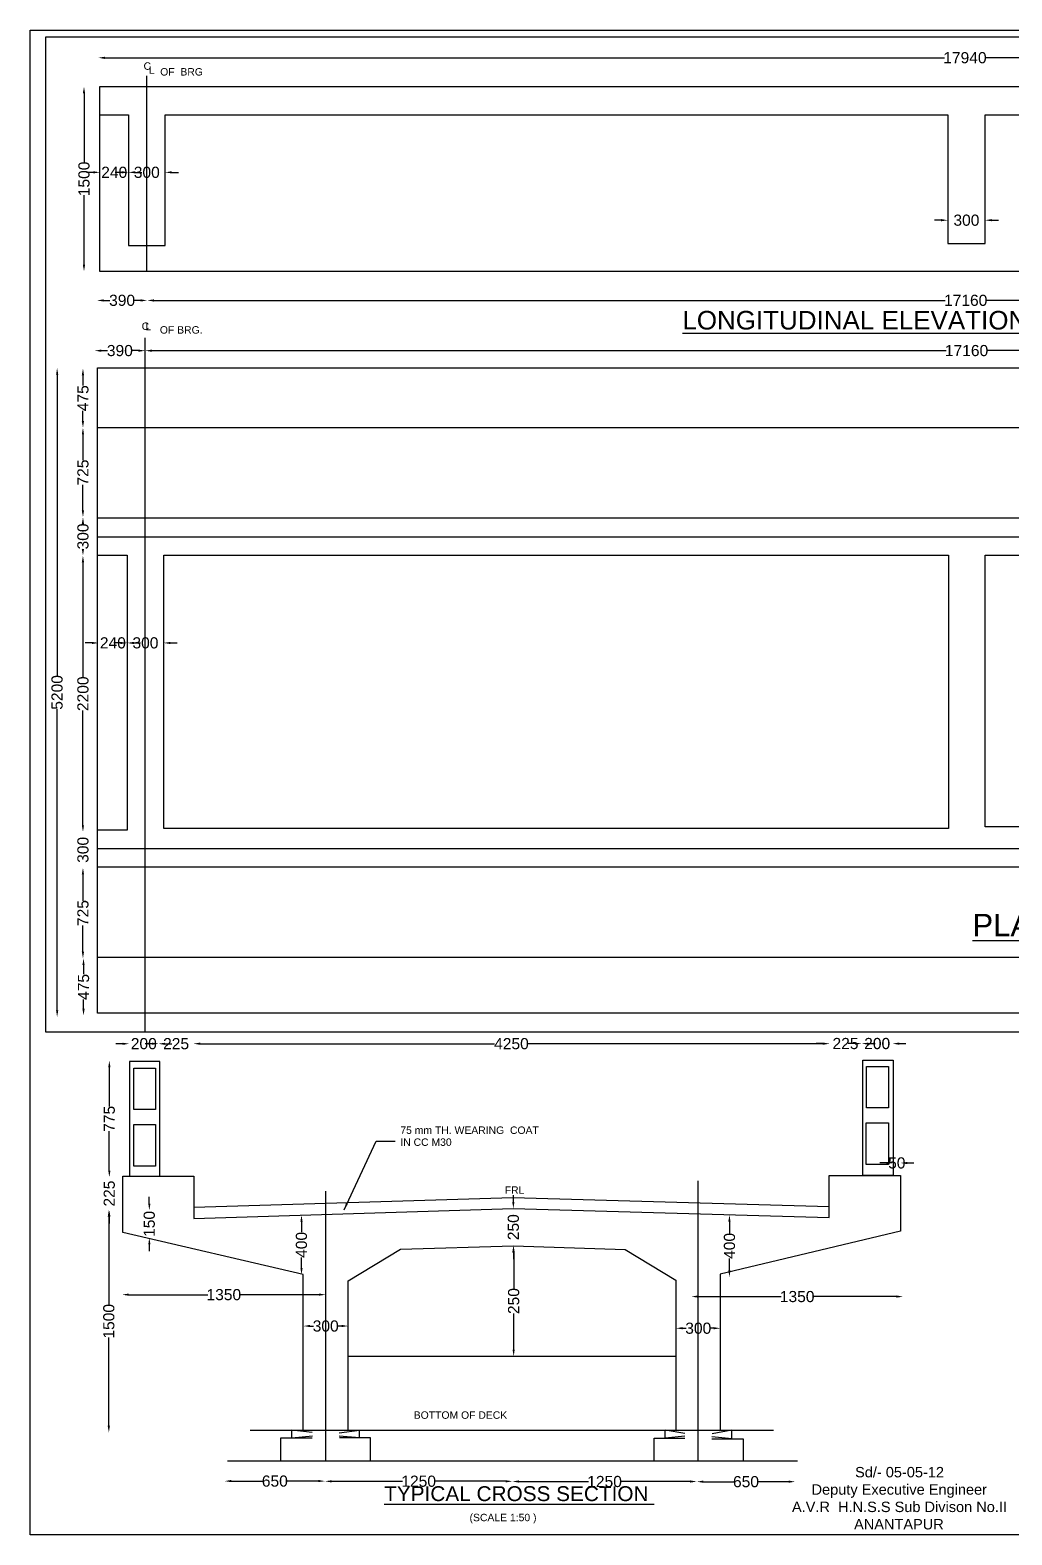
# Model space of a CAD drawing. Header units: millimetres. Extents: x 5124 to 4172047, y 2311 to 42866434.
# Drawn here: x 4158615 to 4165217, y 42856312 to 42866434 of the extents above; entities that cross this region are included whole.
import ezdxf

# ---------------------------------------------------------------- set-up
doc = ezdxf.new("R2010")
doc.units = ezdxf.units.MM
doc.header["$MEASUREMENT"] = 0
doc.layers.add('DIMENSION', color=7, linetype='Continuous')
doc.layers.add('TEXT', color=7, linetype='Continuous')
doc.styles.get("Standard").update_dxf_attribs({"font": 'arial.ttf', "height": 75})
doc.dimstyles.get("Standard").update_dxf_attribs({"dimtxt": 50, "dimasz": 45, "dimexe": 0.18, "dimexo": 0.0625, "dimgap": 0.09, "dimtad": 0, "dimdec": 0, "dimzin": 0, "dimdsep": 46, "dimtxsty": 'Standard', "dimcen": 0.09, "dimse1": 1, "dimse2": 1, "dimadec": 0, "dimazin": 0, "dimtfac": 1, "dimtdec": 0, "dimtofl": 0, "dimtmove": 0, "dimatfit": 3, "dimfxl": 1, "dimtolj": 1, "dimtzin": 0, "dimarcsym": 0})

# ---------------------------------------------------------------- blocks, each defined once
blk = doc.blocks.new('*D4')
at = {"layer": 'Defpoints', "color": 0, "transparency": 16777216}
for p in [(4159074, 42866238), (4170727, 42866248), (4170727, 42866238)]:
    blk.add_point(p, dxfattribs=at)
at = {"layer": 'DIMENSION', "color": 0, "lineweight": -2, "transparency": 16777216}
for p, q in [((4159119, 42866248), (4164763, 42866248)), ((4170682, 42866248), (4165038, 42866248))]:
    blk.add_line(p, q, dxfattribs=at)
at = {"layer": 'DIMENSION', "color": 0, "transparency": 16777216}
for points in [[(4159119, 42866255), (4159119, 42866240), (4159074, 42866248)], [(4170682, 42866255), (4170682, 42866240), (4170727, 42866248)]]:
    blk.add_solid(points, dxfattribs=at)
at = {"layer": 'DIMENSION', "color": 0, "transparency": 16777216, "insert": (4164901, 42866248), "char_height": 75, "attachment_point": 5}
blk.add_mtext('\\A1;17940', dxfattribs=at)
blk = doc.blocks.new('*D8')
at = {"layer": 'Defpoints', "color": 0, "transparency": 16777216}
for p in [(4165036, 42865155), (4164786, 42865079), (4165036, 42865079)]:
    blk.add_point(p, dxfattribs=at)
at = {"layer": 'DIMENSION', "color": 0, "lineweight": -2, "transparency": 16777216}
for p, q in [((4164741, 42865155), (4164696, 42865155)), ((4165081, 42865155), (4165126, 42865155))]:
    blk.add_line(p, q, dxfattribs=at)
at = {"layer": 'DIMENSION', "color": 0, "transparency": 16777216}
for points in [[(4164741, 42865163), (4164741, 42865148), (4164786, 42865155)], [(4165081, 42865163), (4165081, 42865148), (4165036, 42865155)]]:
    blk.add_solid(points, dxfattribs=at)
at = {"layer": 'DIMENSION', "color": 0, "transparency": 16777216, "insert": (4164911, 42865155), "char_height": 75, "attachment_point": 5}
blk.add_mtext('\\A1;300', dxfattribs=at)
blk = doc.blocks.new('*D9')
at = {"layer": 'Defpoints', "color": 0, "transparency": 16777216}
for p in [(4159085, 42865458), (4159277, 42865477), (4159277, 42865458)]:
    blk.add_point(p, dxfattribs=at)
at = {"layer": 'DIMENSION', "color": 0, "lineweight": -2, "transparency": 16777216}
for p, q in [((4159040, 42865477), (4158995, 42865477)), ((4159322, 42865477), (4159367, 42865477))]:
    blk.add_line(p, q, dxfattribs=at)
at = {"layer": 'DIMENSION', "color": 0, "transparency": 16777216}
for points in [[(4159040, 42865485), (4159040, 42865470), (4159085, 42865477)], [(4159322, 42865485), (4159322, 42865470), (4159277, 42865477)]]:
    blk.add_solid(points, dxfattribs=at)
at = {"layer": 'DIMENSION', "color": 0, "transparency": 16777216, "insert": (4159181, 42865477), "char_height": 75, "attachment_point": 5}
blk.add_mtext('\\A1;240', dxfattribs=at)
blk = doc.blocks.new('*D10')
at = {"layer": 'Defpoints', "color": 0, "transparency": 16777216}
for p in [(4159277, 42865477), (4159523, 42865477), (4159523, 42865477)]:
    blk.add_point(p, dxfattribs=at)
at = {"layer": 'DIMENSION', "color": 0, "lineweight": -2, "transparency": 16777216}
for p, q in [((4159232, 42865477), (4159187, 42865477)), ((4159568, 42865477), (4159613, 42865477))]:
    blk.add_line(p, q, dxfattribs=at)
at = {"layer": 'DIMENSION', "color": 0, "transparency": 16777216}
for points in [[(4159232, 42865485), (4159232, 42865470), (4159277, 42865477)], [(4159568, 42865485), (4159568, 42865470), (4159523, 42865477)]]:
    blk.add_solid(points, dxfattribs=at)
at = {"layer": 'DIMENSION', "color": 0, "transparency": 16777216, "insert": (4159400, 42865477), "char_height": 75, "attachment_point": 5}
blk.add_mtext('\\A1;300', dxfattribs=at)
blk = doc.blocks.new('*D11')
at = {"layer": 'Defpoints', "color": 0, "transparency": 16777216}
for p in [(4159085, 42866054), (4158978, 42864811), (4159085, 42864811)]:
    blk.add_point(p, dxfattribs=at)
at = {"layer": 'DIMENSION', "color": 0, "lineweight": -2, "transparency": 16777216}
for p, q in [((4158978, 42866009), (4158978, 42865541)), ((4158978, 42864856), (4158978, 42865324))]:
    blk.add_line(p, q, dxfattribs=at)
at = {"layer": 'DIMENSION', "color": 0, "transparency": 16777216}
for points in [[(4158970, 42866009), (4158985, 42866009), (4158978, 42866054)], [(4158970, 42864856), (4158985, 42864856), (4158978, 42864811)]]:
    blk.add_solid(points, dxfattribs=at)
at = {"layer": 'DIMENSION', "color": 0, "transparency": 16777216, "insert": (4158978, 42865433), "char_height": 75, "attachment_point": 5, "rotation": 90}
blk.add_mtext('\\A1;1500', dxfattribs=at)
blk = doc.blocks.new('*D12')
at = {"layer": 'Defpoints', "color": 0, "transparency": 16777216}
for p in [(4159065, 42864620), (4159403, 42864620), (4159403, 42864616)]:
    blk.add_point(p, dxfattribs=at)
at = {"layer": 'DIMENSION', "color": 0, "lineweight": -2, "transparency": 16777216}
for p, q in [((4159110, 42864616), (4159151, 42864616)), ((4159358, 42864616), (4159317, 42864616))]:
    blk.add_line(p, q, dxfattribs=at)
at = {"layer": 'DIMENSION', "color": 0, "transparency": 16777216}
for points in [[(4159110, 42864623), (4159110, 42864608), (4159065, 42864616)], [(4159358, 42864623), (4159358, 42864608), (4159403, 42864616)]]:
    blk.add_solid(points, dxfattribs=at)
at = {"layer": 'DIMENSION', "color": 0, "transparency": 16777216, "insert": (4159234, 42864616), "char_height": 75, "attachment_point": 5}
blk.add_mtext('\\A1;390', dxfattribs=at)
blk = doc.blocks.new('*D13')
at = {"layer": 'Defpoints', "color": 0, "transparency": 16777216}
for p in [(4159403, 42864616), (4170409, 42864616), (4170409, 42864616)]:
    blk.add_point(p, dxfattribs=at)
at = {"layer": 'DIMENSION', "color": 0, "lineweight": -2, "transparency": 16777216}
for p, q in [((4159448, 42864616), (4164768, 42864616)), ((4170364, 42864616), (4165043, 42864616))]:
    blk.add_line(p, q, dxfattribs=at)
at = {"layer": 'DIMENSION', "color": 0, "transparency": 16777216}
for points in [[(4159448, 42864623), (4159448, 42864608), (4159403, 42864616)], [(4170364, 42864623), (4170364, 42864608), (4170409, 42864616)]]:
    blk.add_solid(points, dxfattribs=at)
at = {"layer": 'DIMENSION', "color": 0, "transparency": 16777216, "insert": (4164906, 42864616), "char_height": 75, "attachment_point": 5}
blk.add_mtext('\\A1;17160', dxfattribs=at)
blk = doc.blocks.new('*D15')
at = {"layer": 'Defpoints', "color": 0, "transparency": 16777216}
for p in [(4159049, 42864268), (4159389, 42864278), (4159389, 42864268)]:
    blk.add_point(p, dxfattribs=at)
at = {"layer": 'DIMENSION', "color": 0, "lineweight": -2, "transparency": 16777216}
for p, q in [((4159094, 42864278), (4159136, 42864278)), ((4159344, 42864278), (4159302, 42864278))]:
    blk.add_line(p, q, dxfattribs=at)
at = {"layer": 'DIMENSION', "color": 0, "transparency": 16777216}
for points in [[(4159094, 42864285), (4159094, 42864270), (4159049, 42864278)], [(4159344, 42864285), (4159344, 42864270), (4159389, 42864278)]]:
    blk.add_solid(points, dxfattribs=at)
at = {"layer": 'DIMENSION', "color": 0, "transparency": 16777216, "insert": (4159219, 42864278), "char_height": 75, "attachment_point": 5}
blk.add_mtext('\\A1;390', dxfattribs=at)
blk = doc.blocks.new('*D16')
at = {"layer": 'Defpoints', "color": 0, "transparency": 16777216}
for p in [(4159389, 42864278), (4170434, 42864278), (4170434, 42864278)]:
    blk.add_point(p, dxfattribs=at)
at = {"layer": 'DIMENSION', "color": 0, "lineweight": -2, "transparency": 16777216}
for p, q in [((4159434, 42864278), (4164774, 42864278)), ((4170389, 42864278), (4165049, 42864278))]:
    blk.add_line(p, q, dxfattribs=at)
at = {"layer": 'DIMENSION', "color": 0, "transparency": 16777216}
for points in [[(4159434, 42864285), (4159434, 42864270), (4159389, 42864278)], [(4170389, 42864285), (4170389, 42864270), (4170434, 42864278)]]:
    blk.add_solid(points, dxfattribs=at)
at = {"layer": 'DIMENSION', "color": 0, "transparency": 16777216, "insert": (4164912, 42864278), "char_height": 75, "attachment_point": 5}
blk.add_mtext('\\A1;17160', dxfattribs=at)
blk = doc.blocks.new('*D26')
at = {"layer": 'Defpoints', "color": 0, "transparency": 16777216}
for p in [(4158820, 42864161), (4158797, 42859796), (4158820, 42859796)]:
    blk.add_point(p, dxfattribs=at)
at = {"layer": 'DIMENSION', "color": 0, "lineweight": -2, "transparency": 16777216}
for p, q in [((4158797, 42864116), (4158797, 42862091)), ((4158797, 42859841), (4158797, 42861867))]:
    blk.add_line(p, q, dxfattribs=at)
at = {"layer": 'DIMENSION', "color": 0, "transparency": 16777216}
for points in [[(4158790, 42864116), (4158805, 42864116), (4158797, 42864161)], [(4158790, 42859841), (4158805, 42859841), (4158797, 42859796)]]:
    blk.add_solid(points, dxfattribs=at)
at = {"layer": 'DIMENSION', "color": 0, "transparency": 16777216, "insert": (4158797, 42861979), "char_height": 75, "attachment_point": 5, "rotation": 90}
blk.add_mtext('\\A1;5200', dxfattribs=at)
blk = doc.blocks.new('*D27')
at = {"layer": 'Defpoints', "color": 0, "transparency": 16777216}
for p in [(4158959, 42864158), (4158959, 42863759), (4158971, 42863759)]:
    blk.add_point(p, dxfattribs=at)
at = {"layer": 'DIMENSION', "color": 0, "lineweight": -2, "transparency": 16777216}
for p, q in [((4158971, 42864113), (4158971, 42864043)), ((4158971, 42863804), (4158971, 42863874))]:
    blk.add_line(p, q, dxfattribs=at)
at = {"layer": 'DIMENSION', "color": 0, "transparency": 16777216}
for points in [[(4158963, 42864113), (4158978, 42864113), (4158971, 42864158)], [(4158963, 42863804), (4158978, 42863804), (4158971, 42863759)]]:
    blk.add_solid(points, dxfattribs=at)
at = {"layer": 'DIMENSION', "color": 0, "transparency": 16777216, "insert": (4158971, 42863958), "char_height": 75, "attachment_point": 5, "rotation": 90}
blk.add_mtext('\\A1;475', dxfattribs=at)
blk = doc.blocks.new('*D28')
at = {"layer": 'Defpoints', "color": 0, "transparency": 16777216}
for p in [(4158971, 42863759), (4158971, 42863158), (4158971, 42863158)]:
    blk.add_point(p, dxfattribs=at)
at = {"layer": 'DIMENSION', "color": 0, "lineweight": -2, "transparency": 16777216}
for p, q in [((4158971, 42863714), (4158971, 42863541)), ((4158971, 42863203), (4158971, 42863375))]:
    blk.add_line(p, q, dxfattribs=at)
at = {"layer": 'DIMENSION', "color": 0, "transparency": 16777216}
for points in [[(4158963, 42863714), (4158978, 42863714), (4158971, 42863759)], [(4158963, 42863203), (4158978, 42863203), (4158971, 42863158)]]:
    blk.add_solid(points, dxfattribs=at)
at = {"layer": 'DIMENSION', "color": 0, "transparency": 16777216, "insert": (4158971, 42863458), "char_height": 75, "attachment_point": 5, "rotation": 90}
blk.add_mtext('\\A1;725', dxfattribs=at)
blk = doc.blocks.new('*D29')
at = {"layer": 'Defpoints', "color": 0, "transparency": 16777216}
for p in [(4158971, 42863158), (4158971, 42862899), (4158971, 42862899)]:
    blk.add_point(p, dxfattribs=at)
at = {"layer": 'DIMENSION', "color": 0, "lineweight": -2, "transparency": 16777216}
for p, q in [((4158971, 42863113), (4158971, 42863111)), ((4158971, 42862944), (4158971, 42862945))]:
    blk.add_line(p, q, dxfattribs=at)
at = {"layer": 'DIMENSION', "color": 0, "transparency": 16777216}
for points in [[(4158963, 42863113), (4158978, 42863113), (4158971, 42863158)], [(4158963, 42862944), (4158978, 42862944), (4158971, 42862899)]]:
    blk.add_solid(points, dxfattribs=at)
at = {"layer": 'DIMENSION', "color": 0, "transparency": 16777216, "insert": (4158971, 42863028), "char_height": 75, "attachment_point": 5, "rotation": 90}
blk.add_mtext('\\A1;300', dxfattribs=at)
blk = doc.blocks.new('*D30')
at = {"layer": 'Defpoints', "color": 0, "transparency": 16777216}
for p in [(4158971, 42862899), (4158971, 42861041), (4158971, 42861041)]:
    blk.add_point(p, dxfattribs=at)
at = {"layer": 'DIMENSION', "color": 0, "lineweight": -2, "transparency": 16777216}
for p, q in [((4158971, 42862854), (4158971, 42862082)), ((4158971, 42861086), (4158971, 42861857))]:
    blk.add_line(p, q, dxfattribs=at)
at = {"layer": 'DIMENSION', "color": 0, "transparency": 16777216}
for points in [[(4158963, 42862854), (4158978, 42862854), (4158971, 42862899)], [(4158963, 42861086), (4158978, 42861086), (4158971, 42861041)]]:
    blk.add_solid(points, dxfattribs=at)
at = {"layer": 'DIMENSION', "color": 0, "transparency": 16777216, "insert": (4158971, 42861970), "char_height": 75, "attachment_point": 5, "rotation": 90}
blk.add_mtext('\\A1;2200', dxfattribs=at)
blk = doc.blocks.new('*D31')
at = {"layer": 'Defpoints', "color": 0, "transparency": 16777216}
for p in [(4158971, 42861041), (4158971, 42860800), (4158971, 42860800)]:
    blk.add_point(p, dxfattribs=at)
at = {"layer": 'DIMENSION', "color": 0, "lineweight": -2, "transparency": 16777216}
for p, q in [((4158971, 42861086), (4158971, 42861131)), ((4158971, 42860755), (4158971, 42860710))]:
    blk.add_line(p, q, dxfattribs=at)
at = {"layer": 'DIMENSION', "color": 0, "transparency": 16777216}
for points in [[(4158963, 42861086), (4158978, 42861086), (4158971, 42861041)], [(4158963, 42860755), (4158978, 42860755), (4158971, 42860800)]]:
    blk.add_solid(points, dxfattribs=at)
at = {"layer": 'DIMENSION', "color": 0, "transparency": 16777216, "insert": (4158971, 42860920), "char_height": 75, "attachment_point": 5, "rotation": 90}
blk.add_mtext('\\A1;300', dxfattribs=at)
blk = doc.blocks.new('*D32')
at = {"layer": 'Defpoints', "color": 0, "transparency": 16777216}
for p in [(4158971, 42860800), (4158971, 42860190), (4158971, 42860190)]:
    blk.add_point(p, dxfattribs=at)
at = {"layer": 'DIMENSION', "color": 0, "lineweight": -2, "transparency": 16777216}
for p, q in [((4158971, 42860755), (4158971, 42860578)), ((4158971, 42860235), (4158971, 42860412))]:
    blk.add_line(p, q, dxfattribs=at)
at = {"layer": 'DIMENSION', "color": 0, "transparency": 16777216}
for points in [[(4158963, 42860755), (4158978, 42860755), (4158971, 42860800)], [(4158963, 42860235), (4158978, 42860235), (4158971, 42860190)]]:
    blk.add_solid(points, dxfattribs=at)
at = {"layer": 'DIMENSION', "color": 0, "transparency": 16777216, "insert": (4158971, 42860495), "char_height": 75, "attachment_point": 5, "rotation": 90}
blk.add_mtext('\\A1;725', dxfattribs=at)
blk = doc.blocks.new('*D33')
at = {"layer": 'Defpoints', "color": 0, "transparency": 16777216}
for p in [(4158971, 42860190), (4158971, 42859806), (4158975, 42859806)]:
    blk.add_point(p, dxfattribs=at)
at = {"layer": 'DIMENSION', "color": 0, "lineweight": -2, "transparency": 16777216}
for p, q in [((4158975, 42860145), (4158975, 42860083)), ((4158975, 42859851), (4158975, 42859913))]:
    blk.add_line(p, q, dxfattribs=at)
at = {"layer": 'DIMENSION', "color": 0, "transparency": 16777216}
for points in [[(4158967, 42860145), (4158982, 42860145), (4158975, 42860190)], [(4158967, 42859851), (4158982, 42859851), (4158975, 42859806)]]:
    blk.add_solid(points, dxfattribs=at)
at = {"layer": 'DIMENSION', "color": 0, "transparency": 16777216, "insert": (4158975, 42859998), "char_height": 75, "attachment_point": 5, "rotation": 90}
blk.add_mtext('\\A1;475', dxfattribs=at)
blk = doc.blocks.new('*D34')
at = {"layer": 'Defpoints', "color": 0, "transparency": 16777216}
for p in [(4159282, 42859612), (4159478, 42859616), (4159478, 42859612)]:
    blk.add_point(p, dxfattribs=at)
at = {"layer": 'DIMENSION', "color": 0, "lineweight": -2, "transparency": 16777216}
for p, q in [((4159237, 42859616), (4159192, 42859616)), ((4159523, 42859616), (4159568, 42859616))]:
    blk.add_line(p, q, dxfattribs=at)
at = {"layer": 'DIMENSION', "color": 0, "transparency": 16777216}
for points in [[(4159237, 42859623), (4159237, 42859608), (4159282, 42859616)], [(4159523, 42859623), (4159523, 42859608), (4159478, 42859616)]]:
    blk.add_solid(points, dxfattribs=at)
at = {"layer": 'DIMENSION', "color": 0, "transparency": 16777216, "insert": (4159380, 42859616), "char_height": 75, "attachment_point": 5}
blk.add_mtext('\\A1;200', dxfattribs=at)
blk = doc.blocks.new('*D35')
at = {"layer": 'Defpoints', "color": 0, "transparency": 16777216}
for p in [(4159479, 42859616), (4159714, 42859616), (4159714, 42859616)]:
    blk.add_point(p, dxfattribs=at)
at = {"layer": 'DIMENSION', "color": 0, "lineweight": -2, "transparency": 16777216}
for p, q in [((4159434, 42859616), (4159389, 42859616)), ((4159759, 42859616), (4159804, 42859616))]:
    blk.add_line(p, q, dxfattribs=at)
at = {"layer": 'DIMENSION', "color": 0, "transparency": 16777216}
for points in [[(4159434, 42859624), (4159434, 42859609), (4159479, 42859616)], [(4159759, 42859624), (4159759, 42859609), (4159714, 42859616)]]:
    blk.add_solid(points, dxfattribs=at)
at = {"layer": 'DIMENSION', "color": 0, "transparency": 16777216, "insert": (4159597, 42859616), "char_height": 75, "attachment_point": 5}
blk.add_mtext('\\A1;225', dxfattribs=at)
blk = doc.blocks.new('*D36')
at = {"layer": 'Defpoints', "color": 0, "transparency": 16777216}
for p in [(4159714, 42859616), (4163990, 42859616), (4163990, 42859616)]:
    blk.add_point(p, dxfattribs=at)
at = {"layer": 'DIMENSION', "color": 0, "lineweight": -2, "transparency": 16777216}
for p, q in [((4159759, 42859616), (4161739, 42859616)), ((4163945, 42859616), (4161965, 42859616))]:
    blk.add_line(p, q, dxfattribs=at)
at = {"layer": 'DIMENSION', "color": 0, "transparency": 16777216}
for points in [[(4159759, 42859624), (4159759, 42859609), (4159714, 42859616)], [(4163945, 42859624), (4163945, 42859609), (4163990, 42859616)]]:
    blk.add_solid(points, dxfattribs=at)
at = {"layer": 'DIMENSION', "color": 0, "transparency": 16777216, "insert": (4161852, 42859616), "char_height": 75, "attachment_point": 5}
blk.add_mtext('\\A1;4250', dxfattribs=at)
blk = doc.blocks.new('*D37')
at = {"layer": 'Defpoints', "color": 0, "transparency": 16777216}
for p in [(4163990, 42859616), (4164207, 42859617), (4164207, 42859616)]:
    blk.add_point(p, dxfattribs=at)
at = {"layer": 'DIMENSION', "color": 0, "lineweight": -2, "transparency": 16777216}
for p, q in [((4163945, 42859617), (4163900, 42859617)), ((4164252, 42859617), (4164297, 42859617))]:
    blk.add_line(p, q, dxfattribs=at)
at = {"layer": 'DIMENSION', "color": 0, "transparency": 16777216}
for points in [[(4163945, 42859624), (4163945, 42859609), (4163990, 42859617)], [(4164252, 42859624), (4164252, 42859609), (4164207, 42859617)]]:
    blk.add_solid(points, dxfattribs=at)
at = {"layer": 'DIMENSION', "color": 0, "transparency": 16777216, "insert": (4164098, 42859617), "char_height": 75, "attachment_point": 5}
blk.add_mtext('\\A1;225', dxfattribs=at)
blk = doc.blocks.new('*D38')
at = {"layer": 'Defpoints', "color": 0, "transparency": 16777216}
for p in [(4164207, 42859617), (4164414, 42859617), (4164414, 42859617)]:
    blk.add_point(p, dxfattribs=at)
at = {"layer": 'DIMENSION', "color": 0, "lineweight": -2, "transparency": 16777216}
for p, q in [((4164162, 42859617), (4164117, 42859617)), ((4164459, 42859617), (4164504, 42859617))]:
    blk.add_line(p, q, dxfattribs=at)
at = {"layer": 'DIMENSION', "color": 0, "transparency": 16777216}
for points in [[(4164162, 42859624), (4164162, 42859609), (4164207, 42859617)], [(4164459, 42859624), (4164459, 42859609), (4164414, 42859617)]]:
    blk.add_solid(points, dxfattribs=at)
at = {"layer": 'DIMENSION', "color": 0, "transparency": 16777216, "insert": (4164311, 42859617), "char_height": 75, "attachment_point": 5}
blk.add_mtext('\\A1;200', dxfattribs=at)
blk = doc.blocks.new('*D39')
at = {"layer": 'Defpoints', "color": 0, "transparency": 16777216}
for p in [(4159148, 42859503), (4159148, 42858718), (4159148, 42858718)]:
    blk.add_point(p, dxfattribs=at)
at = {"layer": 'DIMENSION', "color": 0, "lineweight": -2, "transparency": 16777216}
for p, q in [((4159148, 42859458), (4159148, 42859194)), ((4159148, 42858763), (4159148, 42859028))]:
    blk.add_line(p, q, dxfattribs=at)
at = {"layer": 'DIMENSION', "color": 0, "transparency": 16777216}
for points in [[(4159141, 42859458), (4159156, 42859458), (4159148, 42859503)], [(4159141, 42858763), (4159156, 42858763), (4159148, 42858718)]]:
    blk.add_solid(points, dxfattribs=at)
at = {"layer": 'DIMENSION', "color": 0, "transparency": 16777216, "insert": (4159148, 42859111), "char_height": 75, "attachment_point": 5, "rotation": 90}
blk.add_mtext('\\A1;775', dxfattribs=at)
blk = doc.blocks.new('*D40')
at = {"layer": 'Defpoints', "color": 0, "transparency": 16777216}
for p in [(4159148, 42858718), (4159148, 42858497), (4159148, 42858497)]:
    blk.add_point(p, dxfattribs=at)
at = {"layer": 'DIMENSION', "color": 0, "lineweight": -2, "transparency": 16777216}
for p, q in [((4159148, 42858763), (4159148, 42858808)), ((4159148, 42858452), (4159148, 42858407))]:
    blk.add_line(p, q, dxfattribs=at)
at = {"layer": 'DIMENSION', "color": 0, "transparency": 16777216}
for points in [[(4159141, 42858763), (4159156, 42858763), (4159148, 42858718)], [(4159141, 42858452), (4159156, 42858452), (4159148, 42858497)]]:
    blk.add_solid(points, dxfattribs=at)
at = {"layer": 'DIMENSION', "color": 0, "transparency": 16777216, "insert": (4159148, 42858608), "char_height": 75, "attachment_point": 5, "rotation": 90}
blk.add_mtext('\\A1;225', dxfattribs=at)
blk = doc.blocks.new('*D41')
at = {"layer": 'Defpoints', "color": 0, "transparency": 16777216}
for p in [(4159148, 42858497), (4159145, 42857001), (4159148, 42857001)]:
    blk.add_point(p, dxfattribs=at)
at = {"layer": 'DIMENSION', "color": 0, "lineweight": -2, "transparency": 16777216}
for p, q in [((4159145, 42858452), (4159145, 42857858)), ((4159145, 42857046), (4159145, 42857641))]:
    blk.add_line(p, q, dxfattribs=at)
at = {"layer": 'DIMENSION', "color": 0, "transparency": 16777216}
for points in [[(4159137, 42858452), (4159152, 42858452), (4159145, 42858497)], [(4159137, 42857046), (4159152, 42857046), (4159145, 42857001)]]:
    blk.add_solid(points, dxfattribs=at)
at = {"layer": 'DIMENSION', "color": 0, "transparency": 16777216, "insert": (4159145, 42857749), "char_height": 75, "attachment_point": 5, "rotation": 90}
blk.add_mtext('\\A1;1500', dxfattribs=at)
blk = doc.blocks.new('*D42')
at = {"layer": 'Defpoints', "color": 0, "transparency": 16777216}
for p in [(4159389, 42858496), (4159417, 42858496), (4159389, 42858311)]:
    blk.add_point(p, dxfattribs=at)
at = {"layer": 'DIMENSION', "color": 0, "lineweight": -2, "transparency": 16777216}
for p, q in [((4159417, 42858541), (4159417, 42858586)), ((4159417, 42858266), (4159417, 42858221))]:
    blk.add_line(p, q, dxfattribs=at)
at = {"layer": 'DIMENSION', "color": 0, "transparency": 16777216}
for points in [[(4159410, 42858541), (4159425, 42858541), (4159417, 42858496)], [(4159410, 42858266), (4159425, 42858266), (4159417, 42858311)]]:
    blk.add_solid(points, dxfattribs=at)
at = {"layer": 'DIMENSION', "color": 0, "transparency": 16777216, "insert": (4159417, 42858404), "char_height": 75, "attachment_point": 5, "rotation": 90}
blk.add_mtext('\\A1;150', dxfattribs=at)
blk = doc.blocks.new('*D43')
at = {"layer": 'Defpoints', "color": 0, "transparency": 16777216}
for p in [(4159234, 42857909), (4160603, 42857928), (4160603, 42857928)]:
    blk.add_point(p, dxfattribs=at)
at = {"layer": 'DIMENSION', "color": 0, "lineweight": -2, "transparency": 16777216}
for p, q in [((4159279, 42857928), (4159810, 42857928)), ((4160558, 42857928), (4160027, 42857928))]:
    blk.add_line(p, q, dxfattribs=at)
at = {"layer": 'DIMENSION', "color": 0, "transparency": 16777216}
for points in [[(4159279, 42857936), (4159279, 42857921), (4159234, 42857928)], [(4160558, 42857936), (4160558, 42857921), (4160603, 42857928)]]:
    blk.add_solid(points, dxfattribs=at)
at = {"layer": 'DIMENSION', "color": 0, "transparency": 16777216, "insert": (4159918, 42857928), "char_height": 75, "attachment_point": 5}
blk.add_mtext('\\A1;1350', dxfattribs=at)
blk = doc.blocks.new('*D44')
at = {"layer": 'Defpoints', "color": 0, "transparency": 16777216}
for p in [(4160440, 42858464), (4160440, 42858464), (4160453, 42858063)]:
    blk.add_point(p, dxfattribs=at)
at = {"layer": 'DIMENSION', "color": 0, "lineweight": -2, "transparency": 16777216}
for p, q in [((4160440, 42858419), (4160440, 42858348)), ((4160440, 42858108), (4160440, 42858179))]:
    blk.add_line(p, q, dxfattribs=at)
at = {"layer": 'DIMENSION', "color": 0, "transparency": 16777216}
for points in [[(4160433, 42858419), (4160448, 42858419), (4160440, 42858464)], [(4160433, 42858108), (4160448, 42858108), (4160440, 42858063)]]:
    blk.add_solid(points, dxfattribs=at)
at = {"layer": 'DIMENSION', "color": 0, "transparency": 16777216, "insert": (4160440, 42858263), "char_height": 75, "attachment_point": 5, "rotation": 90}
blk.add_mtext('\\A1;400', dxfattribs=at)
blk = doc.blocks.new('*D45')
at = {"layer": 'Defpoints', "color": 0, "transparency": 16777216}
for p in [(4160755, 42857717), (4160453, 42857648), (4160755, 42857648)]:
    blk.add_point(p, dxfattribs=at)
at = {"layer": 'DIMENSION', "color": 0, "lineweight": -2, "transparency": 16777216}
for p, q in [((4160498, 42857717), (4160521, 42857717)), ((4160710, 42857717), (4160686, 42857717))]:
    blk.add_line(p, q, dxfattribs=at)
at = {"layer": 'DIMENSION', "color": 0, "transparency": 16777216}
for points in [[(4160498, 42857725), (4160498, 42857710), (4160453, 42857717)], [(4160710, 42857725), (4160710, 42857710), (4160755, 42857717)]]:
    blk.add_solid(points, dxfattribs=at)
at = {"layer": 'DIMENSION', "color": 0, "transparency": 16777216, "insert": (4160603, 42857717), "char_height": 75, "attachment_point": 5}
blk.add_mtext('\\A1;300', dxfattribs=at)
blk = doc.blocks.new('*D46')
at = {"layer": 'Defpoints', "color": 0, "transparency": 16777216}
for p in [(4159923, 42856680), (4160598, 42856680), (4160598, 42856674)]:
    blk.add_point(p, dxfattribs=at)
at = {"layer": 'DIMENSION', "color": 0, "lineweight": -2, "transparency": 16777216}
for p, q in [((4159968, 42856674), (4160178, 42856674)), ((4160553, 42856674), (4160344, 42856674))]:
    blk.add_line(p, q, dxfattribs=at)
at = {"layer": 'DIMENSION', "color": 0, "transparency": 16777216}
for points in [[(4159968, 42856682), (4159968, 42856667), (4159923, 42856674)], [(4160553, 42856682), (4160553, 42856667), (4160598, 42856674)]]:
    blk.add_solid(points, dxfattribs=at)
at = {"layer": 'DIMENSION', "color": 0, "transparency": 16777216, "insert": (4160261, 42856674), "char_height": 75, "attachment_point": 5}
blk.add_mtext('\\A1;650', dxfattribs=at)
blk = doc.blocks.new('*D47')
at = {"layer": 'Defpoints', "color": 0, "transparency": 16777216}
for p in [(4160598, 42856674), (4161858, 42856674), (4161858, 42856673)]:
    blk.add_point(p, dxfattribs=at)
at = {"layer": 'DIMENSION', "color": 0, "lineweight": -2, "transparency": 16777216}
for p, q in [((4160643, 42856673), (4161120, 42856673)), ((4161813, 42856673), (4161336, 42856673))]:
    blk.add_line(p, q, dxfattribs=at)
at = {"layer": 'DIMENSION', "color": 0, "transparency": 16777216}
for points in [[(4160643, 42856680), (4160643, 42856665), (4160598, 42856673)], [(4161813, 42856680), (4161813, 42856665), (4161858, 42856673)]]:
    blk.add_solid(points, dxfattribs=at)
at = {"layer": 'DIMENSION', "color": 0, "transparency": 16777216, "insert": (4161228, 42856673), "char_height": 75, "attachment_point": 5}
blk.add_mtext('\\A1;1250', dxfattribs=at)
blk = doc.blocks.new('*D48')
at = {"layer": 'Defpoints', "color": 0, "transparency": 16777216}
for p in [(4161858, 42856674), (4163098, 42856674), (4163098, 42856671)]:
    blk.add_point(p, dxfattribs=at)
at = {"layer": 'DIMENSION', "color": 0, "lineweight": -2, "transparency": 16777216}
for p, q in [((4161903, 42856671), (4162370, 42856671)), ((4163053, 42856671), (4162586, 42856671))]:
    blk.add_line(p, q, dxfattribs=at)
at = {"layer": 'DIMENSION', "color": 0, "transparency": 16777216}
for points in [[(4161903, 42856679), (4161903, 42856664), (4161858, 42856671)], [(4163053, 42856679), (4163053, 42856664), (4163098, 42856671)]]:
    blk.add_solid(points, dxfattribs=at)
at = {"layer": 'DIMENSION', "color": 0, "transparency": 16777216, "insert": (4162478, 42856671), "char_height": 75, "attachment_point": 5}
blk.add_mtext('\\A1;1250', dxfattribs=at)
blk = doc.blocks.new('*D49')
at = {"layer": 'Defpoints', "color": 0, "transparency": 16777216}
for p in [(4163098, 42856671), (4163760, 42856671), (4163760, 42856670)]:
    blk.add_point(p, dxfattribs=at)
at = {"layer": 'DIMENSION', "color": 0, "lineweight": -2, "transparency": 16777216}
for p, q in [((4163143, 42856670), (4163346, 42856670)), ((4163715, 42856670), (4163512, 42856670))]:
    blk.add_line(p, q, dxfattribs=at)
at = {"layer": 'DIMENSION', "color": 0, "transparency": 16777216}
for points in [[(4163143, 42856678), (4163143, 42856663), (4163098, 42856670)], [(4163715, 42856678), (4163715, 42856663), (4163760, 42856670)]]:
    blk.add_solid(points, dxfattribs=at)
at = {"layer": 'DIMENSION', "color": 0, "transparency": 16777216, "insert": (4163429, 42856670), "char_height": 75, "attachment_point": 5}
blk.add_mtext('\\A1;650', dxfattribs=at)
blk = doc.blocks.new('*D50')
at = {"layer": 'Defpoints', "color": 0, "transparency": 16777216}
for p in [(4161863, 42858507), (4161865, 42858256), (4161871, 42858256)]:
    blk.add_point(p, dxfattribs=at)
at = {"layer": 'DIMENSION', "color": 0, "lineweight": -2, "transparency": 16777216}
for p, q in [((4161865, 42858552), (4161865, 42858597)), ((4161865, 42858211), (4161865, 42858166))]:
    blk.add_line(p, q, dxfattribs=at)
at = {"layer": 'DIMENSION', "color": 0, "transparency": 16777216}
for points in [[(4161857, 42858552), (4161872, 42858552), (4161865, 42858507)], [(4161857, 42858211), (4161872, 42858211), (4161865, 42858256)]]:
    blk.add_solid(points, dxfattribs=at)
at = {"layer": 'DIMENSION', "color": 0, "transparency": 16777216, "insert": (4161865, 42858382), "char_height": 75, "attachment_point": 5, "rotation": 90}
blk.add_mtext('\\A1;250', dxfattribs=at)
blk = doc.blocks.new('*D51')
at = {"layer": 'Defpoints', "color": 0, "transparency": 16777216}
for p in [(4161865, 42858256), (4161865, 42857514), (4161867, 42857514)]:
    blk.add_point(p, dxfattribs=at)
at = {"layer": 'DIMENSION', "color": 0, "lineweight": -2, "transparency": 16777216}
for p, q in [((4161867, 42858211), (4161867, 42857969)), ((4161867, 42857559), (4161867, 42857802))]:
    blk.add_line(p, q, dxfattribs=at)
at = {"layer": 'DIMENSION', "color": 0, "transparency": 16777216}
for points in [[(4161859, 42858211), (4161874, 42858211), (4161867, 42858256)], [(4161859, 42857559), (4161874, 42857559), (4161867, 42857514)]]:
    blk.add_solid(points, dxfattribs=at)
at = {"layer": 'DIMENSION', "color": 0, "transparency": 16777216, "insert": (4161867, 42857885), "char_height": 75, "attachment_point": 5, "rotation": 90}
blk.add_mtext('\\A1;250', dxfattribs=at)
blk = doc.blocks.new('*D52')
at = {"layer": 'Defpoints', "color": 0, "transparency": 16777216}
for p in [(4163318, 42858465), (4163371, 42858465), (4163359, 42858047)]:
    blk.add_point(p, dxfattribs=at)
at = {"layer": 'DIMENSION', "color": 0, "lineweight": -2, "transparency": 16777216}
for p, q in [((4163318, 42858420), (4163318, 42858340)), ((4163318, 42858092), (4163318, 42858172))]:
    blk.add_line(p, q, dxfattribs=at)
at = {"layer": 'DIMENSION', "color": 0, "transparency": 16777216}
for points in [[(4163310, 42858420), (4163325, 42858420), (4163318, 42858465)], [(4163310, 42858092), (4163325, 42858092), (4163318, 42858047)]]:
    blk.add_solid(points, dxfattribs=at)
at = {"layer": 'DIMENSION', "color": 0, "transparency": 16777216, "insert": (4163318, 42858256), "char_height": 75, "attachment_point": 5, "rotation": 90}
blk.add_mtext('\\A1;400', dxfattribs=at)
blk = doc.blocks.new('*D53')
at = {"layer": 'Defpoints', "color": 0, "transparency": 16777216}
for p in [(4163061, 42857918), (4164485, 42857918), (4164485, 42857915)]:
    blk.add_point(p, dxfattribs=at)
at = {"layer": 'DIMENSION', "color": 0, "lineweight": -2, "transparency": 16777216}
for p, q in [((4163106, 42857915), (4163665, 42857915)), ((4164440, 42857915), (4163881, 42857915))]:
    blk.add_line(p, q, dxfattribs=at)
at = {"layer": 'DIMENSION', "color": 0, "transparency": 16777216}
for points in [[(4163106, 42857923), (4163106, 42857908), (4163061, 42857915)], [(4164440, 42857923), (4164440, 42857908), (4164485, 42857915)]]:
    blk.add_solid(points, dxfattribs=at)
at = {"layer": 'DIMENSION', "color": 0, "transparency": 16777216, "insert": (4163773, 42857915), "char_height": 75, "attachment_point": 5}
blk.add_mtext('\\A1;1350', dxfattribs=at)
blk = doc.blocks.new('*D54')
at = {"layer": 'Defpoints', "color": 0, "transparency": 16777216}
for p in [(4163256, 42857702), (4162958, 42857644), (4163256, 42857644)]:
    blk.add_point(p, dxfattribs=at)
at = {"layer": 'DIMENSION', "color": 0, "lineweight": -2, "transparency": 16777216}
for p, q in [((4163003, 42857702), (4163026, 42857702)), ((4163211, 42857702), (4163191, 42857702))]:
    blk.add_line(p, q, dxfattribs=at)
at = {"layer": 'DIMENSION', "color": 0, "transparency": 16777216}
for points in [[(4163003, 42857710), (4163003, 42857695), (4162958, 42857702)], [(4163211, 42857710), (4163211, 42857695), (4163256, 42857702)]]:
    blk.add_solid(points, dxfattribs=at)
at = {"layer": 'DIMENSION', "color": 0, "transparency": 16777216, "insert": (4163108, 42857702), "char_height": 75, "attachment_point": 5}
blk.add_mtext('\\A1;300', dxfattribs=at)
blk = doc.blocks.new('*D55')
at = {"layer": 'Defpoints', "color": 0, "transparency": 16777216}
for p in [(4164468, 42858814), (4164418, 42858729), (4164468, 42858729)]:
    blk.add_point(p, dxfattribs=at)
at = {"layer": 'DIMENSION', "color": 0, "lineweight": -2, "transparency": 16777216}
for p, q in [((4164373, 42858814), (4164328, 42858814)), ((4164513, 42858814), (4164558, 42858814))]:
    blk.add_line(p, q, dxfattribs=at)
at = {"layer": 'DIMENSION', "color": 0, "transparency": 16777216}
for points in [[(4164373, 42858821), (4164373, 42858806), (4164418, 42858814)], [(4164513, 42858821), (4164513, 42858806), (4164468, 42858814)]]:
    blk.add_solid(points, dxfattribs=at)
at = {"layer": 'DIMENSION', "color": 0, "transparency": 16777216, "insert": (4164443, 42858814), "char_height": 75, "attachment_point": 5}
blk.add_mtext('\\A1;50', dxfattribs=at)
blk = doc.blocks.new('*D58')
at = {"layer": 'Defpoints', "color": 0, "transparency": 16777216}
for p in [(4159076, 42862292), (4159268, 42862312), (4159268, 42862292)]:
    blk.add_point(p, dxfattribs=at)
at = {"layer": 'DIMENSION', "color": 0, "lineweight": -2, "transparency": 16777216}
for p, q in [((4159031, 42862312), (4158986, 42862312)), ((4159313, 42862312), (4159358, 42862312))]:
    blk.add_line(p, q, dxfattribs=at)
at = {"layer": 'DIMENSION', "color": 0, "transparency": 16777216}
for points in [[(4159031, 42862319), (4159031, 42862304), (4159076, 42862312)], [(4159313, 42862319), (4159313, 42862304), (4159268, 42862312)]]:
    blk.add_solid(points, dxfattribs=at)
at = {"layer": 'DIMENSION', "color": 0, "transparency": 16777216, "insert": (4159172, 42862312), "char_height": 75, "attachment_point": 5}
blk.add_mtext('\\A1;240', dxfattribs=at)
blk = doc.blocks.new('*D59')
at = {"layer": 'Defpoints', "color": 0, "transparency": 16777216}
for p in [(4159268, 42862312), (4159514, 42862312), (4159514, 42862312)]:
    blk.add_point(p, dxfattribs=at)
at = {"layer": 'DIMENSION', "color": 0, "lineweight": -2, "transparency": 16777216}
for p, q in [((4159223, 42862312), (4159178, 42862312)), ((4159559, 42862312), (4159604, 42862312))]:
    blk.add_line(p, q, dxfattribs=at)
at = {"layer": 'DIMENSION', "color": 0, "transparency": 16777216}
for points in [[(4159223, 42862319), (4159223, 42862304), (4159268, 42862312)], [(4159559, 42862319), (4159559, 42862304), (4159514, 42862312)]]:
    blk.add_solid(points, dxfattribs=at)
at = {"layer": 'DIMENSION', "color": 0, "transparency": 16777216, "insert": (4159391, 42862312), "char_height": 75, "attachment_point": 5}
blk.add_mtext('\\A1;300', dxfattribs=at)

msp = doc.modelspace()

# ---------------------------------------------------------------- linework, layer by layer
at = {"layer": 'DIMENSION', "color": 0}
for points in [[(4158615.5, 42866434.1), (4172039.7, 42866434.1), (4172039.7, 42856312.3), (4158615.5, 42856312.3)], [(4158720.1, 42859696.9), (4171166.7, 42859696.9), (4171166.7, 42866385.4), (4158720.1, 42866385.4)], [(4159084.9, 42866054.3), (4170739, 42866054.3), (4170739, 42864811.3), (4159084.9, 42864811.3)], [(4159069.1, 42864162.1), (4170758, 42864162.1), (4170758, 42859822.7), (4159069.1, 42859822.7)], [(4159515.7, 42862901.7), (4164790.8, 42862901.7), (4164790.8, 42861064.8), (4159515.7, 42861064.8)], [(4165037.1, 42862901.7), (4170306, 42862901.7), (4170306, 42861074), (4165037.1, 42861074)], [(4159284.8, 42858724.8), (4159486.9, 42858724.8), (4159486.9, 42859496.3), (4159284.8, 42859496.3)], [(4164418.2, 42858729.2), (4164214.1, 42858729.2), (4164214.1, 42859506), (4164418.2, 42859506)], [(4159313.4, 42859451), (4159457.9, 42859451), (4159457.9, 42859174.6), (4159313.4, 42859174.6)], [(4164239.1, 42859463.5), (4164386.8, 42859463.5), (4164386.8, 42859185.7), (4164239.1, 42859185.7)], [(4164237.5, 42859084.1), (4164388.1, 42859084.1), (4164388.1, 42858804.3), (4164237.5, 42858804.3)], [(4159313.8, 42859073.1), (4159458.8, 42859073.1), (4159458.8, 42858793.1), (4159313.8, 42858793.1)]]:
    msp.add_lwpolyline(points, close=True, dxfattribs=at)
for points in [[(4159399.8, 42864811.3), (4159399.8, 42866127)], [(4159084.9, 42865863.1), (4159276.8, 42865863.1), (4159276.8, 42864984.2), (4159522.9, 42864984.2), (4159522.9, 42865863.1), (4164786.1, 42865863.1), (4164786.1, 42864999.3), (4165036.4, 42864999.3), (4165036.4, 42865863.1), (4170280.5, 42865863.1), (4170280.5, 42865018.7), (4170543.1, 42865018.7), (4170543.1, 42865863.1), (4170739, 42865863.1)], [(4159389, 42859696.9), (4159389, 42864363.1)], [(4159069.1, 42863761), (4170758, 42863761)], [(4159069.1, 42863153.1), (4170758, 42863153.1)], [(4159069.1, 42863026.7), (4170758, 42863026.7)], [(4159069.1, 42862901.7), (4159267.9, 42862901.7), (4159267.9, 42861052.9), (4159069.1, 42861052.9)], [(4159069.1, 42860930), (4170758, 42860930)], [(4159069.1, 42860806.3), (4170758, 42860806.3)], [(4159069.1, 42860197.5), (4170758, 42860197.5)], [(4160452.5, 42857015.9), (4160452.5, 42858062.8), (4159238.9, 42858345.9), (4159238.9, 42858724.8), (4159716.3, 42858724.8), (4159716.3, 42858441.5), (4161863, 42858506.9), (4163988.5, 42858447.7), (4163988.5, 42858729.2), (4164468, 42858729.2), (4164468, 42858354.8), (4163256.1, 42858066), (4163256.1, 42857015.9)], [(4163108.4, 42856809.7), (4163108.4, 42858692.9)], [(4159716.3, 42858517.4), (4161860.7, 42858581.1), (4163988.5, 42858521.8)], [(4160603.4, 42856809.7), (4160603.4, 42858625.2)], [(4160754.8, 42857015.9), (4160754.8, 42858021.6), (4161105.8, 42858233.4), (4161865.7, 42858256.3), (4162617.1, 42858232.8), (4162958, 42858026.8), (4162958, 42857015.9)], [(4160754.8, 42857514.3), (4162958, 42857514.3)], [(4160096.2, 42857015.9), (4163613.3, 42857015.9)], [(4160301.1, 42856809.7), (4160301.1, 42856964.8), (4160512.3, 42856964.8)], [(4160375.6, 42856964.8), (4160375.6, 42857015.9)], [(4160512.6, 42857000.3), (4160375.6, 42857015.9)], [(4160375.6, 42856964.8), (4160514.6, 42856979.6)], [(4160830, 42856964.3), (4160693.3, 42856976.2)], [(4160693.5, 42856998.7), (4160830, 42857015.9)], [(4160905, 42856809.7), (4160905, 42856964.3), (4160696.8, 42856964.3)], [(4160830, 42856964.3), (4160830, 42857015.9)], [(4162812.3, 42856809.7), (4162812.3, 42856961.9), (4163017.1, 42856961.9)], [(4162885.9, 42856961.9), (4162885.9, 42857015.9)], [(4163016.7, 42856994.7), (4162885.9, 42857015.9)], [(4163017.4, 42856976.4), (4162885.9, 42856961.9)], [(4163333.5, 42856957.6), (4163198.7, 42856972.5)], [(4163199.2, 42856957.6), (4163410, 42856957.6), (4163410, 42856809.7)], [(4163333.5, 42857015.9), (4163201, 42856991.7)], [(4163333.5, 42856957.6), (4163333.5, 42857015.9)], [(4159942.5, 42856809.7), (4163775.5, 42856809.7)]]:
    msp.add_lwpolyline(points, dxfattribs=at)

# ---------------------------------------------------------------- texts
for s, height, p in [('C', 50, (4159378.4, 42866167.1)), ('L', 50, (4159413.8, 42866140.4)), ('OF  BRG', 50, (4159490.2, 42866128.4)), ('%%ULONGITUDINAL ELEVATION ALONG   OF GIRDER', 125, (4163001.2, 42864420.2)), ('C', 50, (4159365.6, 42864417.4)), ('L', 50, (4159390.5, 42864415.4)), ('OF BRG.', 50, (4159488, 42864392.5)), ('%%UPLAN', 150, (4164951.2, 42860339.5)), ('75 mm TH. WEARING  COAT ', 50, (4161104.7, 42859009.5)), ('IN CC M30 ', 50, (4161104.7, 42858929.1)), ('FRL', 50, (4161807, 42858606.6)), ('BOTTOM OF DECK ', 50, (4161194.9, 42857093.3)), ('%%UTYPICAL CROSS SECTION ', 100, (4160996.2, 42856539.7)), ('(SCALE 1:50 )', 50, (4161570.2, 42856404.3))]:
    msp.add_text(s, height=height, dxfattribs=at).set_placement(p)
at = {"layer": 'TEXT', "color": 0, "insert": (4163733.8, 42856769.3), "char_height": 70, "width": 1445.607, "attachment_point": 1}
msp.add_mtext('\\pi428.6;Sd/- 05-05-12\\P\\pi136.11;Deputy Executive Engineer  \\P\\pi4.3964;A.V.R  H.N.S.S Sub Divison No.II \\P\\pi421.87;ANANTAPUR ', dxfattribs=at)

# ---------------------------------------------------------------- dimensions: what is measured, and where the dimension line sits
at = {"layer": 'DIMENSION', "color": 0}
for base, p1, p2, text, picture, middle in [((4170727.1, 42866247.5), (4159074.3, 42866238.4), (4170727.1, 42866238.4), '17940', '*D4', (4164900.7, 42866247.5)), ((4159276.8, 42865477.4), (4159084.9, 42865457.6), (4159276.8, 42865457.6), '240', '*D9', (4159180.8, 42865477.4)), ((4159522.9, 42865477.4), (4159276.8, 42865477.4), (4159522.9, 42865477.4), '300', '*D10', (4159399.8, 42865477.4)), ((4165036.4, 42865155.3), (4164786.1, 42865078.6), (4165036.4, 42865078.6), '300', '*D8', (4164911.3, 42865155.3)), ((4159402.9, 42864615.8), (4159065, 42864620.4), (4159402.9, 42864620.4), '390', '*D12', (4159233.9, 42864615.8)), ((4170408.8, 42864615.5), (4159402.9, 42864615.8), (4170408.8, 42864615.8), '17160', '*D13', (4164905.8, 42864615.5)), ((4159389, 42864277.5), (4159048.6, 42864267.5), (4159389, 42864267.5), '390', '*D15', (4159218.8, 42864277.5)), ((4170434.2, 42864277.5), (4159389, 42864277.5), (4170434.2, 42864277.5), '17160', '*D16', (4164911.6, 42864277.5)), ((4159267.9, 42862311.8), (4159076, 42862292.1), (4159267.9, 42862292.1), '240', '*D58', (4159171.9, 42862311.8)), ((4159513.9, 42862311.8), (4159267.9, 42862311.8), (4159513.9, 42862311.8), '300', '*D59', (4159390.9, 42862311.8)), ((4159477.5, 42859615.5), (4159282.1, 42859612.1), (4159477.5, 42859612.1), '200', '*D34', (4159379.8, 42859615.5)), ((4159714.1, 42859616.3), (4159479.2, 42859615.8), (4159714.1, 42859615.8), '225', '*D35', (4159596.6, 42859616.3)), ((4163990, 42859616.2), (4159714.1, 42859615.8), (4163990, 42859615.8), '4250', '*D36', (4161852, 42859616.2)), ((4164207, 42859616.7), (4163990, 42859615.8), (4164207, 42859615.8), '225', '*D37', (4164098.5, 42859616.7)), ((4164414.2, 42859616.5), (4164207, 42859616.7), (4164414.2, 42859616.7), '200', '*D38', (4164310.6, 42859616.5)), ((4160603.4, 42857928.2), (4159233.6, 42857908.6), (4160603.4, 42857928.2), '1350', '*D43', (4159918.5, 42857928.2)), ((4164484.6, 42857915), (4163061.3, 42857918), (4164484.6, 42857918), '1350', '*D53', (4163772.9, 42857915)), ((4160598.2, 42856674), (4159923.3, 42856679.8), (4160598.2, 42856679.8), '650', '*D46', (4160260.8, 42856674)), ((4161857.9, 42856672.6), (4160598.2, 42856674), (4161857.9, 42856674), '1250', '*D47', (4161228.1, 42856672.6)), ((4163098, 42856671.3), (4161857.9, 42856674), (4163098, 42856674), '1250', '*D48', (4162478, 42856671.3)), ((4163760.5, 42856670.3), (4163098, 42856671.3), (4163760.5, 42856671.3), '650', '*D49', (4163429.2, 42856670.3))]:
    dim = msp.add_linear_dim(base=base, p1=p1, p2=p2, text=text, dimstyle='Standard', override={"dimtxt": 75}, dxfattribs=at)
    dim.commit()
    dim.dimension.update_dxf_attribs({"geometry": picture, "text_midpoint": middle})
for base, p1, p2, text, picture, middle in [((4158977.8, 42864811.3), (4159084.9, 42866054.3), (4159084.9, 42864811.3), '1500', '*D11', (4158977.8, 42865432.8)), ((4158797.2, 42859796.2), (4158820.3, 42864161.1), (4158820.3, 42859796.2), '5200', '*D26', (4158797.2, 42861978.7)), ((4158971, 42863758.7), (4158959.2, 42864158.2), (4158959.2, 42863758.7), '475', '*D27', (4158971, 42863958.5)), ((4158971, 42863157.5), (4158971, 42863758.7), (4158971, 42863157.5), '725', '*D28', (4158971, 42863458.1)), ((4158971, 42862898.7), (4158971, 42863157.5), (4158971, 42862898.7), '300', '*D29', (4158971, 42863028.1)), ((4158971, 42861040.9), (4158971, 42862898.7), (4158971, 42861040.9), '2200', '*D30', (4158971, 42861969.8)), ((4158971, 42860800.1), (4158971, 42861040.9), (4158971, 42860800.1), '300', '*D31', (4158971, 42860920.5)), ((4158971, 42860190), (4158971, 42860800.1), (4158971, 42860190), '725', '*D32', (4158971, 42860495.1)), ((4158974.7, 42859805.6), (4158971, 42860190), (4158971, 42859805.6), '475', '*D33', (4158974.7, 42859997.8)), ((4159148.5, 42858718.4), (4159148.5, 42859503.4), (4159148.5, 42858718.4), '775', '*D39', (4159148.5, 42859110.9)), ((4159148.5, 42858497.3), (4159148.5, 42858718.4), (4159148.5, 42858497.3), '225', '*D40', (4159148.5, 42858607.8)), ((4159417.4, 42858496.4), (4159389.1, 42858310.9), (4159389.1, 42858496.4), '150', '*D42', (4159417.4, 42858403.6)), ((4161864.9, 42858256.4), (4161863, 42858506.9), (4161870.6, 42858256.4), '250', '*D50', (4161864.9, 42858381.7)), ((4159144.7, 42857001.4), (4159148.5, 42858497.3), (4159148.5, 42857001.4), '1500', '*D41', (4159144.7, 42857749.3)), ((4160440.3, 42858463.6), (4160452.5, 42858062.8), (4160440.3, 42858463.6), '400', '*D44', (4160440.3, 42858263.2)), ((4161866.8, 42857514.3), (4161864.9, 42858256.2), (4161864.9, 42857514.3), '250', '*D51', (4161866.8, 42857885.3))]:
    dim = msp.add_linear_dim(base=base, p1=p1, p2=p2, angle=90, text=text, dimstyle='Standard', override={"dimtxt": 75}, dxfattribs=at)
    dim.commit()
    dim.dimension.update_dxf_attribs({"geometry": picture, "text_midpoint": middle})
for base, p1, p2, text, picture, middle in [((4164468, 42858813.9), (4164418.2, 42858729.2), (4164468, 42858729.2), '50', '*D55', (4164443.1, 42858813.9)), ((4160754.8, 42857717.4), (4160452.5, 42857648.2), (4160754.8, 42857648.2), '300', '*D45', (4160603.4, 42857717.4)), ((4163256.1, 42857702), (4162958, 42857643.7), (4163256.1, 42857643.7), '300', '*D54', (4163108.4, 42857702))]:
    dim = msp.add_linear_dim(base=base, p1=p1, p2=p2, text=text, dimstyle='Standard', override={"dimtxt": 75}, dxfattribs=at)
    dim.commit()
    dim.dimension.update_dxf_attribs({"geometry": picture, "text_midpoint": middle, "dimtype": 160})
dim = msp.add_linear_dim(base=(4163317.9, 42858464.9), p1=(4163358.9, 42858047.1), p2=(4163370.5, 42858464.9), angle=90, text='400', dimstyle='Standard', override={"dimtxt": 75}, dxfattribs=at)
dim.commit()
dim.dimension.update_dxf_attribs({"geometry": '*D52', "text_midpoint": (4163317.9, 42858256), "dimtype": 160})

# ---------------------------------------------------------------- leaders
msp.add_leader([(4160726.2, 42858499.1), (4160942.5, 42858960.5), (4161069.7, 42858960.5)], dimstyle='Standard', override={"dimtxt": 75}, dxfattribs=at)

doc.saveas('drawing.dxf')
